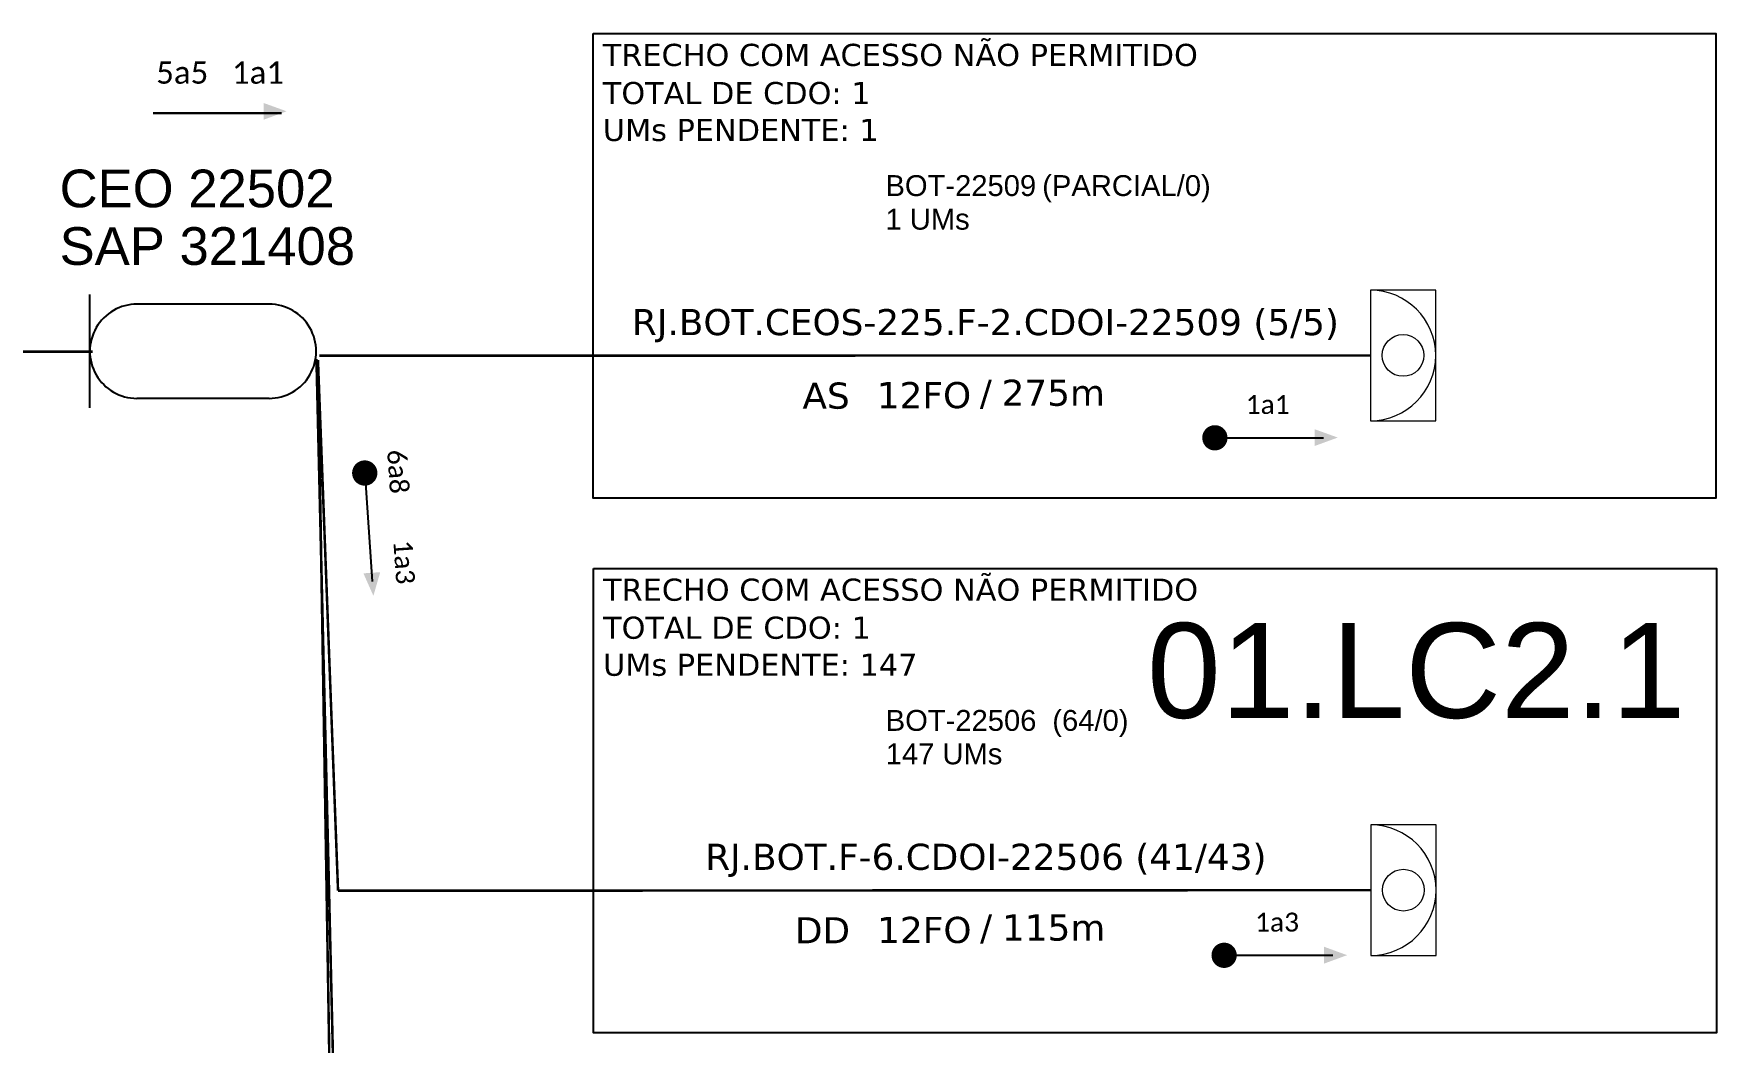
# Model space of a CAD drawing. Header units: metres. Extents: x -8.6 to 50.4, y -1.3 to 40.4.
# Drawn here: x 1.0858 to 1.2191, y -0.729 to -0.6491 of the extents above; entities that cross this region are included whole.
import ezdxf
from ezdxf.enums import TextEntityAlignment as Align

# ---------------------------------------------------------------- set-up
doc = ezdxf.new("R2010")
doc.units = ezdxf.units.M
for name, color, linetype, lineweight in [("20.0-LEGENDA DOS CDO'S", 1, 'Continuous', 0), ('20.1-CDO_INTERIOR', 1, 'Continuous', 0), ('40.1-ETIQUETAS', 1, 'Continuous', 20)]:
    doc.layers.add(name, color=color, linetype=linetype, lineweight=lineweight)
for name, color, linetype in [('CAP a instalar', 1, 'Continuous'), ('SETA', 7, 'Continuous'), ('surveys', 252, 'Continuous'), ('surveys legendas', 7, 'Continuous'), ('texto', 255, 'Continuous'), ('Txtruas', 150, 'Continuous')]:
    doc.layers.add(name, color=color, linetype=linetype)
doc.styles.add('ARIAL', font='arial.ttf')
doc.styles.add('siredit', font='verdana.ttf')
doc.styles.get("Standard").update_dxf_attribs({"font": 'arial.ttf'})
doc.linetypes.add('FENCELINE1', pattern='A,0.25,-0.1,[133,ltypeshp.shx,S=0.1,R=0,X=-0.1,Y=0],-0.1,1', length=1.45)

# ---------------------------------------------------------------- blocks, each defined once
blk = doc.blocks.new('A$C0CDF1BB7')
at = {"layer": 'Txtruas', "color": 1}
blk.add_line((9.779, 5.66), (2.576, 5.66), dxfattribs=at)
for points in [[(0, 0), (0.009, 6.192)], [(9.772, 0.525), (2.569, 0.525)]]:
    blk.add_lwpolyline(points, dxfattribs=at)
for centre, start, end in [((2.572, 3.093), 89.92108, 269.92248), ((9.775, 3.093), 269.92108, 89.92248)]:
    blk.add_arc(centre, 2.568, start, end, dxfattribs=at)
blk = doc.blocks.new('ETIQUETA_RS5F')
at = {"layer": '40.1-ETIQUETAS', "color": 0, "style": 'siredit'}
blk.add_text('/', height=1.5, dxfattribs=at).set_placement((1.549, -1.954), align=Align.MIDDLE_RIGHT)
for tag, p in [('ETIQUETA_R_PRIMARIA', (1.183, 4.104)), ('ETIQUETA_R_SECUNDARIA', (1.183, 2.104)), ('F_ATIVAS/F_MORTAS', (1.112, -4.245))]:
    blk.add_attdef(tag, text='', height=1.5, dxfattribs=at).set_placement(p, align=Align.MIDDLE_CENTER)
for tag, p in [('TIPO_CABO', (-6.616, -2.115)), ('CAP_CABO', (0.367, -2.093))]:
    blk.add_attdef(tag, text='', height=1.5, dxfattribs=at).set_placement(p, align=Align.MIDDLE_RIGHT)
blk.add_attdef('METROS', text='', height=1.5, dxfattribs=at).set_placement((2.112, -1.954), align=Align.MIDDLE_LEFT)
for tag, p in [('FUSÃO_1', (0.818, -8.387)), ('FUSÃO_2', (0.818, -10.599)), ('FUSÃO_3', (0.818, -12.933)), ('FUSÃO_4', (0.818, -15.144)), ('FUSÃO_5', (0.818, -17.159))]:
    blk.add_attdef(tag, text='', height=1.5, dxfattribs=at).set_placement(p, align=Align.CENTER)
blk = doc.blocks.new('CDOI_INT')
at = {"layer": '20.1-CDO_INTERIOR', "color": 0, "lineweight": 18}
blk.add_lwpolyline([(4.25, -4.25), (4.25, 4.25), (0, 4.25), (0, -4.25)], close=True, dxfattribs=at)
blk.add_circle((2.12, 0), 1.36, dxfattribs=at)
blk.add_arc((0, 0), 4.25, 270, 90, dxfattribs=at)
at = {"layer": "20.0-LEGENDA DOS CDO'S", "color": 0, "style": 'ARIAL'}
for tag, p in [('CDO_N', (-0.08, 10.38)), ('SPLITER_1', (21.18, 10.38)), ('SPLITER_2', (21.19, 8.68)), ('SURVEY', (-0.08, 8.2)), ('SAP', (-0.08, 6.23)), ('1:XX', (5.94, -2.22)), ('UMS', (5.94, -4.24))]:
    blk.add_attdef(tag, p, '', height=1.36, dxfattribs=at)
blk.add_attdef('FIBRAS_UTILIZADAS', text='', height=1.36, dxfattribs=at).set_placement((15.34, 10.38), align=Align.CENTER)

msp = doc.modelspace()

# ---------------------------------------------------------------- linework, layer by layer
at = {"color": 3}
for points in [[(1.13016, -0.64914), (1.21907, -0.64914), (1.21907, -0.68592), (1.13016, -0.68592)], [(1.13016, -0.64914), (1.21907, -0.64914), (1.21907, -0.68592), (1.13016, -0.68592)], [(1.13016, -0.64914), (1.21907, -0.64914), (1.21907, -0.68592), (1.13016, -0.68592)], [(1.13016, -0.64914), (1.21907, -0.64914), (1.21907, -0.68592), (1.13016, -0.68592)], [(1.13019, -0.69148), (1.2191, -0.69148), (1.2191, -0.72825), (1.13019, -0.72825)], [(1.13019, -0.69148), (1.2191, -0.69148), (1.2191, -0.72825), (1.13019, -0.72825)], [(1.13019, -0.69148), (1.2191, -0.69148), (1.2191, -0.72825), (1.13019, -0.72825)], [(1.13019, -0.69148), (1.2191, -0.69148), (1.2191, -0.72825), (1.13019, -0.72825)]]:
    msp.add_lwpolyline(points, close=True, dxfattribs=at)
at = {"const_width": 0.001}
for points in [[(1.17889, -0.68114, 1), (1.17989, -0.68114, 1)], [(1.17889, -0.68114, 1), (1.17989, -0.68114, 1)], [(1.17889, -0.68114, 1), (1.17989, -0.68114, 1)], [(1.17889, -0.68114, 1), (1.17989, -0.68114, 1)], [(1.11203, -0.68343, 1), (1.1121, -0.68443, 1)], [(1.11203, -0.68343, 1), (1.1121, -0.68443, 1)], [(1.11203, -0.68343, 1), (1.1121, -0.68443, 1)], [(1.11203, -0.68343, 1), (1.1121, -0.68443, 1)], [(1.17962, -0.72211, 1), (1.18062, -0.72211, 1)], [(1.17962, -0.72211, 1), (1.18062, -0.72211, 1)], [(1.17962, -0.72211, 1), (1.18062, -0.72211, 1)], [(1.17962, -0.72211, 1), (1.18062, -0.72211, 1)]]:
    msp.add_lwpolyline(points, format="xyb", close=True, dxfattribs=at)
at = {"layer": 'CAP a instalar', "color": 1, "ltscale": 5, "const_width": 0.0002}
for points in [[(1.03071, -0.67432), (1.09053, -0.67432)], [(1.03071, -0.67432), (1.09053, -0.67432)], [(1.03071, -0.67432), (1.09053, -0.67432)], [(1.03071, -0.67432), (1.09053, -0.67432)], [(1.10836, -0.67498), (1.10995, -0.717)], [(1.10836, -0.67498), (1.10995, -0.717)], [(1.10836, -0.67498), (1.10995, -0.717)], [(1.10836, -0.67498), (1.10995, -0.717)], [(1.10995, -0.717), (1.19174, -0.71695)], [(1.10995, -0.717), (1.19174, -0.71695)], [(1.10995, -0.717), (1.19174, -0.71695)], [(1.10995, -0.717), (1.19174, -0.71695)]]:
    msp.add_lwpolyline(points, dxfattribs=at)
at = {"layer": 'CAP a instalar', "color": 8, "ltscale": 5, "const_width": 0.0002}
for points in [[(1.10824, -0.67491), (1.11019, -0.75724)], [(1.10824, -0.67491), (1.11019, -0.75724)], [(1.10824, -0.67491), (1.11019, -0.75724)], [(1.10824, -0.67491), (1.11019, -0.75724)], [(1.10836, -0.67498), (1.11032, -0.7955)], [(1.10836, -0.67498), (1.11032, -0.7955)], [(1.10836, -0.67498), (1.11032, -0.7955)], [(1.10836, -0.67498), (1.11032, -0.7955)], [(1.10848, -0.67464), (1.19171, -0.67462)], [(1.10848, -0.67464), (1.19171, -0.67462)], [(1.10848, -0.67464), (1.19171, -0.67462)], [(1.10848, -0.67464), (1.19171, -0.67462)]]:
    msp.add_lwpolyline(points, dxfattribs=at)
at = {"layer": 'SETA'}
for points in [[(1.09531, -0.65543), (1.10547, -0.65543)], [(1.10547, -0.65543), (1.09531, -0.65543)], [(1.09531, -0.65543), (1.10547, -0.65543)], [(1.10547, -0.65543), (1.09531, -0.65543)], [(1.09531, -0.65543), (1.10547, -0.65543)], [(1.10547, -0.65543), (1.09531, -0.65543)], [(1.09531, -0.65543), (1.10547, -0.65543)], [(1.10547, -0.65543), (1.09531, -0.65543)], [(1.17939, -0.68114), (1.18798, -0.68114)], [(1.17939, -0.68114), (1.18798, -0.68114)], [(1.17939, -0.68114), (1.18798, -0.68114)], [(1.17939, -0.68114), (1.18798, -0.68114)], [(1.11207, -0.68393), (1.11266, -0.69251)], [(1.11207, -0.68393), (1.11266, -0.69251)], [(1.11207, -0.68393), (1.11266, -0.69251)], [(1.11207, -0.68393), (1.11266, -0.69251)], [(1.18012, -0.72211), (1.18872, -0.72211)], [(1.18012, -0.72211), (1.18872, -0.72211)], [(1.18012, -0.72211), (1.18872, -0.72211)], [(1.18012, -0.72211), (1.18872, -0.72211)]]:
    msp.add_lwpolyline(points, dxfattribs=at)
for points in [[(1.10405, -0.65463), (1.10588, -0.65529), (1.10405, -0.65596)], [(1.10405, -0.65463), (1.10588, -0.65529), (1.10405, -0.65596)], [(1.10405, -0.65463), (1.10588, -0.65529), (1.10405, -0.65596)], [(1.10405, -0.65463), (1.10588, -0.65529), (1.10405, -0.65596)], [(1.18729, -0.68046), (1.18912, -0.68112), (1.18729, -0.68179)], [(1.18729, -0.68046), (1.18912, -0.68112), (1.18729, -0.68179)], [(1.18729, -0.68046), (1.18912, -0.68112), (1.18729, -0.68179)], [(1.18729, -0.68046), (1.18912, -0.68112), (1.18729, -0.68179)], [(1.11329, -0.69178), (1.11275, -0.69365), (1.11196, -0.69187)], [(1.11329, -0.69178), (1.11275, -0.69365), (1.11196, -0.69187)], [(1.11329, -0.69178), (1.11275, -0.69365), (1.11196, -0.69187)], [(1.11329, -0.69178), (1.11275, -0.69365), (1.11196, -0.69187)], [(1.18803, -0.72143), (1.18986, -0.7221), (1.18803, -0.72277)], [(1.18803, -0.72143), (1.18986, -0.7221), (1.18803, -0.72277)], [(1.18803, -0.72143), (1.18986, -0.7221), (1.18803, -0.72277)], [(1.18803, -0.72143), (1.18986, -0.7221), (1.18803, -0.72277)]]:
    msp.add_solid(points, dxfattribs=at)

# ---------------------------------------------------------------- block references
at = {"layer": 'CAP a instalar', "color": 8, "linetype": 'FENCELINE1', "ltscale": 7}
ref = msp.add_blockref('CDOI_INT', (1.19171, -0.67462), dxfattribs=dict(at, xscale=0.00121541625498503, yscale=0.00121541625498503, zscale=0.00121541625498503))
ref.add_attrib('CDO_N', 'BOT-22509', (1.1533, -0.662), dxfattribs={"layer": "20.0-LEGENDA DOS CDO'S", "color": 0, "height": 0.001653, "style": 'ARIAL'})
ref.add_attrib('FIBRAS_UTILIZADAS', '         (PARCIAL/0)', dxfattribs={"layer": "20.0-LEGENDA DOS CDO'S", "color": 0, "height": 0.0016533, "style": 'ARIAL'}).set_placement((1.1695, -0.662), align=Align.CENTER)
ref.add_attrib('SURVEY', '1 UMs', (1.1533, -0.66466), dxfattribs={"layer": "20.0-LEGENDA DOS CDO'S", "color": 0, "height": 0.001653, "style": 'ARIAL'})
ref = msp.add_blockref('CDOI_INT', (1.19171, -0.67462), dxfattribs=dict(at, xscale=0.00121541625498503, yscale=0.00121541625498503, zscale=0.00121541625498503))
ref.add_attrib('CDO_N', 'BOT-22509', (1.1533, -0.662), dxfattribs={"layer": "20.0-LEGENDA DOS CDO'S", "color": 0, "height": 0.001653, "style": 'ARIAL'})
ref.add_attrib('FIBRAS_UTILIZADAS', '         (PARCIAL/0)', dxfattribs={"layer": "20.0-LEGENDA DOS CDO'S", "color": 0, "height": 0.0016533, "style": 'ARIAL'}).set_placement((1.1695, -0.662), align=Align.CENTER)
ref.add_attrib('SURVEY', '1 UMs', (1.1533, -0.66466), dxfattribs={"layer": "20.0-LEGENDA DOS CDO'S", "color": 0, "height": 0.001653, "style": 'ARIAL'})
ref = msp.add_blockref('CDOI_INT', (1.19171, -0.67462), dxfattribs=dict(at, xscale=0.00121541625498503, yscale=0.00121541625498503, zscale=0.00121541625498503))
ref.add_attrib('CDO_N', 'BOT-22509', (1.1533, -0.662), dxfattribs={"layer": "20.0-LEGENDA DOS CDO'S", "color": 0, "height": 0.001653, "style": 'ARIAL'})
ref.add_attrib('FIBRAS_UTILIZADAS', '         (PARCIAL/0)', dxfattribs={"layer": "20.0-LEGENDA DOS CDO'S", "color": 0, "height": 0.0016533, "style": 'ARIAL'}).set_placement((1.1695, -0.662), align=Align.CENTER)
ref.add_attrib('SURVEY', '1 UMs', (1.1533, -0.66466), dxfattribs={"layer": "20.0-LEGENDA DOS CDO'S", "color": 0, "height": 0.001653, "style": 'ARIAL'})
ref = msp.add_blockref('CDOI_INT', (1.19171, -0.67462), dxfattribs=dict(at, xscale=0.00121541625498503, yscale=0.00121541625498503, zscale=0.00121541625498503))
ref.add_attrib('CDO_N', 'BOT-22509', (1.1533, -0.662), dxfattribs={"layer": "20.0-LEGENDA DOS CDO'S", "color": 0, "height": 0.001653, "style": 'ARIAL'})
ref.add_attrib('FIBRAS_UTILIZADAS', '         (PARCIAL/0)', dxfattribs={"layer": "20.0-LEGENDA DOS CDO'S", "color": 0, "height": 0.0016533, "style": 'ARIAL'}).set_placement((1.1695, -0.662), align=Align.CENTER)
ref.add_attrib('SURVEY', '1 UMs', (1.1533, -0.66466), dxfattribs={"layer": "20.0-LEGENDA DOS CDO'S", "color": 0, "height": 0.001653, "style": 'ARIAL'})
ref = msp.add_blockref('ETIQUETA_RS5F', (1.15959, -0.67488), dxfattribs=dict(at, xscale=0.001378472709545349, yscale=0.001378472709545349, zscale=0.001378472709545349))
ref.add_attrib('ETIQUETA_R_SECUNDARIA', 'RJ.BOT.CEOS-225.F-2.CDOI-22509 (5/5)', dxfattribs={"layer": '40.1-ETIQUETAS', "color": 0, "height": 0.0020677, "style": 'siredit'}).set_placement((1.16122, -0.67198), align=Align.MIDDLE_CENTER)
ref.add_attrib('TIPO_CABO', 'AS', dxfattribs={"layer": '40.1-ETIQUETAS', "color": 0, "height": 0.002068, "style": 'siredit'}).set_placement((1.15047, -0.6778), align=Align.MIDDLE_RIGHT)
ref.add_attrib('CAP_CABO', '12FO', dxfattribs={"layer": '40.1-ETIQUETAS', "color": 0, "height": 0.002068, "style": 'siredit'}).set_placement((1.16009, -0.67776), align=Align.MIDDLE_RIGHT)
ref.add_attrib('METROS', '275m', dxfattribs={"layer": '40.1-ETIQUETAS', "color": 0, "height": 0.002068, "style": 'siredit'}).set_placement((1.1625, -0.67757), align=Align.MIDDLE_LEFT)
ref = msp.add_blockref('ETIQUETA_RS5F', (1.15959, -0.67488), dxfattribs=dict(at, xscale=0.001378472709545349, yscale=0.001378472709545349, zscale=0.001378472709545349))
ref.add_attrib('ETIQUETA_R_SECUNDARIA', 'RJ.BOT.CEOS-225.F-2.CDOI-22509 (5/5)', dxfattribs={"layer": '40.1-ETIQUETAS', "color": 0, "height": 0.0020677, "style": 'siredit'}).set_placement((1.16122, -0.67198), align=Align.MIDDLE_CENTER)
ref.add_attrib('TIPO_CABO', 'AS', dxfattribs={"layer": '40.1-ETIQUETAS', "color": 0, "height": 0.002068, "style": 'siredit'}).set_placement((1.15047, -0.6778), align=Align.MIDDLE_RIGHT)
ref.add_attrib('CAP_CABO', '12FO', dxfattribs={"layer": '40.1-ETIQUETAS', "color": 0, "height": 0.002068, "style": 'siredit'}).set_placement((1.16009, -0.67776), align=Align.MIDDLE_RIGHT)
ref.add_attrib('METROS', '275m', dxfattribs={"layer": '40.1-ETIQUETAS', "color": 0, "height": 0.002068, "style": 'siredit'}).set_placement((1.1625, -0.67757), align=Align.MIDDLE_LEFT)
ref = msp.add_blockref('ETIQUETA_RS5F', (1.15959, -0.67488), dxfattribs=dict(at, xscale=0.001378472709545349, yscale=0.001378472709545349, zscale=0.001378472709545349))
ref.add_attrib('ETIQUETA_R_SECUNDARIA', 'RJ.BOT.CEOS-225.F-2.CDOI-22509 (5/5)', dxfattribs={"layer": '40.1-ETIQUETAS', "color": 0, "height": 0.0020677, "style": 'siredit'}).set_placement((1.16122, -0.67198), align=Align.MIDDLE_CENTER)
ref.add_attrib('TIPO_CABO', 'AS', dxfattribs={"layer": '40.1-ETIQUETAS', "color": 0, "height": 0.002068, "style": 'siredit'}).set_placement((1.15047, -0.6778), align=Align.MIDDLE_RIGHT)
ref.add_attrib('CAP_CABO', '12FO', dxfattribs={"layer": '40.1-ETIQUETAS', "color": 0, "height": 0.002068, "style": 'siredit'}).set_placement((1.16009, -0.67776), align=Align.MIDDLE_RIGHT)
ref.add_attrib('METROS', '275m', dxfattribs={"layer": '40.1-ETIQUETAS', "color": 0, "height": 0.002068, "style": 'siredit'}).set_placement((1.1625, -0.67757), align=Align.MIDDLE_LEFT)
ref = msp.add_blockref('ETIQUETA_RS5F', (1.15959, -0.67488), dxfattribs=dict(at, xscale=0.001378472709545349, yscale=0.001378472709545349, zscale=0.001378472709545349))
ref.add_attrib('ETIQUETA_R_SECUNDARIA', 'RJ.BOT.CEOS-225.F-2.CDOI-22509 (5/5)', dxfattribs={"layer": '40.1-ETIQUETAS', "color": 0, "height": 0.0020677, "style": 'siredit'}).set_placement((1.16122, -0.67198), align=Align.MIDDLE_CENTER)
ref.add_attrib('TIPO_CABO', 'AS', dxfattribs={"layer": '40.1-ETIQUETAS', "color": 0, "height": 0.002068, "style": 'siredit'}).set_placement((1.15047, -0.6778), align=Align.MIDDLE_RIGHT)
ref.add_attrib('CAP_CABO', '12FO', dxfattribs={"layer": '40.1-ETIQUETAS', "color": 0, "height": 0.002068, "style": 'siredit'}).set_placement((1.16009, -0.67776), align=Align.MIDDLE_RIGHT)
ref.add_attrib('METROS', '275m', dxfattribs={"layer": '40.1-ETIQUETAS', "color": 0, "height": 0.002068, "style": 'siredit'}).set_placement((1.1625, -0.67757), align=Align.MIDDLE_LEFT)
at = {"layer": 'CAP a instalar', "linetype": 'FENCELINE1', "ltscale": 7}
ref = msp.add_blockref('CDOI_INT', (1.19174, -0.71695), dxfattribs=dict(at, xscale=0.00121541625498503, yscale=0.00121541625498503, zscale=0.00121541625498503))
ref.add_attrib('CDO_N', 'BOT-22506', (1.15332, -0.70434), dxfattribs={"layer": "20.0-LEGENDA DOS CDO'S", "color": 0, "height": 0.001653, "style": 'ARIAL'})
ref.add_attrib('FIBRAS_UTILIZADAS', '(64/0)', dxfattribs={"layer": "20.0-LEGENDA DOS CDO'S", "color": 0, "height": 0.001653, "style": 'ARIAL'}).set_placement((1.16953, -0.70434), align=Align.CENTER)
ref.add_attrib('SURVEY', '147 UMs', (1.15332, -0.70699), dxfattribs={"layer": "20.0-LEGENDA DOS CDO'S", "color": 0, "height": 0.001653, "style": 'ARIAL'})
ref = msp.add_blockref('CDOI_INT', (1.19174, -0.71695), dxfattribs=dict(at, xscale=0.00121541625498503, yscale=0.00121541625498503, zscale=0.00121541625498503))
ref.add_attrib('CDO_N', 'BOT-22506', (1.15332, -0.70434), dxfattribs={"layer": "20.0-LEGENDA DOS CDO'S", "color": 0, "height": 0.001653, "style": 'ARIAL'})
ref.add_attrib('FIBRAS_UTILIZADAS', '(64/0)', dxfattribs={"layer": "20.0-LEGENDA DOS CDO'S", "color": 0, "height": 0.001653, "style": 'ARIAL'}).set_placement((1.16953, -0.70434), align=Align.CENTER)
ref.add_attrib('SURVEY', '147 UMs', (1.15332, -0.70699), dxfattribs={"layer": "20.0-LEGENDA DOS CDO'S", "color": 0, "height": 0.001653, "style": 'ARIAL'})
ref = msp.add_blockref('CDOI_INT', (1.19174, -0.71695), dxfattribs=dict(at, xscale=0.00121541625498503, yscale=0.00121541625498503, zscale=0.00121541625498503))
ref.add_attrib('CDO_N', 'BOT-22506', (1.15332, -0.70434), dxfattribs={"layer": "20.0-LEGENDA DOS CDO'S", "color": 0, "height": 0.001653, "style": 'ARIAL'})
ref.add_attrib('FIBRAS_UTILIZADAS', '(64/0)', dxfattribs={"layer": "20.0-LEGENDA DOS CDO'S", "color": 0, "height": 0.001653, "style": 'ARIAL'}).set_placement((1.16953, -0.70434), align=Align.CENTER)
ref.add_attrib('SURVEY', '147 UMs', (1.15332, -0.70699), dxfattribs={"layer": "20.0-LEGENDA DOS CDO'S", "color": 0, "height": 0.001653, "style": 'ARIAL'})
ref = msp.add_blockref('CDOI_INT', (1.19174, -0.71695), dxfattribs=dict(at, xscale=0.00121541625498503, yscale=0.00121541625498503, zscale=0.00121541625498503))
ref.add_attrib('CDO_N', 'BOT-22506', (1.15332, -0.70434), dxfattribs={"layer": "20.0-LEGENDA DOS CDO'S", "color": 0, "height": 0.001653, "style": 'ARIAL'})
ref.add_attrib('FIBRAS_UTILIZADAS', '(64/0)', dxfattribs={"layer": "20.0-LEGENDA DOS CDO'S", "color": 0, "height": 0.001653, "style": 'ARIAL'}).set_placement((1.16953, -0.70434), align=Align.CENTER)
ref.add_attrib('SURVEY', '147 UMs', (1.15332, -0.70699), dxfattribs={"layer": "20.0-LEGENDA DOS CDO'S", "color": 0, "height": 0.001653, "style": 'ARIAL'})
ref = msp.add_blockref('ETIQUETA_RS5F', (1.15961, -0.71721), dxfattribs=dict(at, xscale=0.001378472709545349, yscale=0.001378472709545349, zscale=0.001378472709545349))
ref.add_attrib('ETIQUETA_R_SECUNDARIA', 'RJ.BOT.F-6.CDOI-22506 (41/43)', dxfattribs={"layer": '40.1-ETIQUETAS', "color": 0, "height": 0.0020677, "style": 'siredit'}).set_placement((1.16125, -0.71431), align=Align.MIDDLE_CENTER)
ref.add_attrib('TIPO_CABO', 'DD', dxfattribs={"layer": '40.1-ETIQUETAS', "color": 0, "height": 0.002068, "style": 'siredit'}).set_placement((1.1505, -0.72013), align=Align.MIDDLE_RIGHT)
ref.add_attrib('CAP_CABO', '12FO', dxfattribs={"layer": '40.1-ETIQUETAS', "color": 0, "height": 0.002068, "style": 'siredit'}).set_placement((1.16012, -0.7201), align=Align.MIDDLE_RIGHT)
ref.add_attrib('METROS', '115m', dxfattribs={"layer": '40.1-ETIQUETAS', "color": 0, "height": 0.002068, "style": 'siredit'}).set_placement((1.16253, -0.71991), align=Align.MIDDLE_LEFT)
ref = msp.add_blockref('ETIQUETA_RS5F', (1.15961, -0.71721), dxfattribs=dict(at, xscale=0.001378472709545349, yscale=0.001378472709545349, zscale=0.001378472709545349))
ref.add_attrib('ETIQUETA_R_SECUNDARIA', 'RJ.BOT.F-6.CDOI-22506 (41/43)', dxfattribs={"layer": '40.1-ETIQUETAS', "color": 0, "height": 0.0020677, "style": 'siredit'}).set_placement((1.16125, -0.71431), align=Align.MIDDLE_CENTER)
ref.add_attrib('TIPO_CABO', 'DD', dxfattribs={"layer": '40.1-ETIQUETAS', "color": 0, "height": 0.002068, "style": 'siredit'}).set_placement((1.1505, -0.72013), align=Align.MIDDLE_RIGHT)
ref.add_attrib('CAP_CABO', '12FO', dxfattribs={"layer": '40.1-ETIQUETAS', "color": 0, "height": 0.002068, "style": 'siredit'}).set_placement((1.16012, -0.7201), align=Align.MIDDLE_RIGHT)
ref.add_attrib('METROS', '115m', dxfattribs={"layer": '40.1-ETIQUETAS', "color": 0, "height": 0.002068, "style": 'siredit'}).set_placement((1.16253, -0.71991), align=Align.MIDDLE_LEFT)
ref = msp.add_blockref('ETIQUETA_RS5F', (1.15961, -0.71721), dxfattribs=dict(at, xscale=0.001378472709545349, yscale=0.001378472709545349, zscale=0.001378472709545349))
ref.add_attrib('ETIQUETA_R_SECUNDARIA', 'RJ.BOT.F-6.CDOI-22506 (41/43)', dxfattribs={"layer": '40.1-ETIQUETAS', "color": 0, "height": 0.0020677, "style": 'siredit'}).set_placement((1.16125, -0.71431), align=Align.MIDDLE_CENTER)
ref.add_attrib('TIPO_CABO', 'DD', dxfattribs={"layer": '40.1-ETIQUETAS', "color": 0, "height": 0.002068, "style": 'siredit'}).set_placement((1.1505, -0.72013), align=Align.MIDDLE_RIGHT)
ref.add_attrib('CAP_CABO', '12FO', dxfattribs={"layer": '40.1-ETIQUETAS', "color": 0, "height": 0.002068, "style": 'siredit'}).set_placement((1.16012, -0.7201), align=Align.MIDDLE_RIGHT)
ref.add_attrib('METROS', '115m', dxfattribs={"layer": '40.1-ETIQUETAS', "color": 0, "height": 0.002068, "style": 'siredit'}).set_placement((1.16253, -0.71991), align=Align.MIDDLE_LEFT)
ref = msp.add_blockref('ETIQUETA_RS5F', (1.15961, -0.71721), dxfattribs=dict(at, xscale=0.001378472709545349, yscale=0.001378472709545349, zscale=0.001378472709545349))
ref.add_attrib('ETIQUETA_R_SECUNDARIA', 'RJ.BOT.F-6.CDOI-22506 (41/43)', dxfattribs={"layer": '40.1-ETIQUETAS', "color": 0, "height": 0.0020677, "style": 'siredit'}).set_placement((1.16125, -0.71431), align=Align.MIDDLE_CENTER)
ref.add_attrib('TIPO_CABO', 'DD', dxfattribs={"layer": '40.1-ETIQUETAS', "color": 0, "height": 0.002068, "style": 'siredit'}).set_placement((1.1505, -0.72013), align=Align.MIDDLE_RIGHT)
ref.add_attrib('CAP_CABO', '12FO', dxfattribs={"layer": '40.1-ETIQUETAS', "color": 0, "height": 0.002068, "style": 'siredit'}).set_placement((1.16012, -0.7201), align=Align.MIDDLE_RIGHT)
ref.add_attrib('METROS', '115m', dxfattribs={"layer": '40.1-ETIQUETAS', "color": 0, "height": 0.002068, "style": 'siredit'}).set_placement((1.16253, -0.71991), align=Align.MIDDLE_LEFT)
at = {"layer": 'surveys', "linetype": 'FENCELINE1', "ltscale": 500, "xscale": 0.001452576487902888, "yscale": 0.001452576487902888, "zscale": 0.001452576487902843}
msp.add_blockref('A$C0CDF1BB7', (1.09029, -0.67878), dxfattribs=at)
msp.add_blockref('A$C0CDF1BB7', (1.09029, -0.67878), dxfattribs=at)
msp.add_blockref('A$C0CDF1BB7', (1.09029, -0.67878), dxfattribs=at)
msp.add_blockref('A$C0CDF1BB7', (1.09029, -0.67878), dxfattribs=at)

# ---------------------------------------------------------------- texts
at = {"color": 3, "style": 'siredit'}
for s, p in [('TRECHO COM ACESSO NÃO PERMITIDO', (1.13092, -0.6517)), ('TRECHO COM ACESSO NÃO PERMITIDO', (1.13092, -0.6517)), ('TRECHO COM ACESSO NÃO PERMITIDO', (1.13092, -0.6517)), ('TRECHO COM ACESSO NÃO PERMITIDO', (1.13092, -0.6517)), ('TOTAL DE CDO: 1', (1.13092, -0.65472)), ('TOTAL DE CDO: 1', (1.13092, -0.65472)), ('TOTAL DE CDO: 1', (1.13092, -0.65472)), ('TOTAL DE CDO: 1', (1.13092, -0.65472)), ('UMs PENDENTE: 1', (1.13092, -0.65764)), ('UMs PENDENTE: 1', (1.13092, -0.65764)), ('UMs PENDENTE: 1', (1.13092, -0.65764)), ('UMs PENDENTE: 1', (1.13092, -0.65764)), ('TRECHO COM ACESSO NÃO PERMITIDO', (1.13094, -0.69404)), ('TRECHO COM ACESSO NÃO PERMITIDO', (1.13094, -0.69404)), ('TRECHO COM ACESSO NÃO PERMITIDO', (1.13094, -0.69404)), ('TRECHO COM ACESSO NÃO PERMITIDO', (1.13094, -0.69404)), ('TOTAL DE CDO: 1', (1.13094, -0.69705)), ('TOTAL DE CDO: 1', (1.13094, -0.69705)), ('TOTAL DE CDO: 1', (1.13094, -0.69705)), ('TOTAL DE CDO: 1', (1.13094, -0.69705)), ('UMs PENDENTE: 147', (1.13094, -0.69998)), ('UMs PENDENTE: 147', (1.13094, -0.69998)), ('UMs PENDENTE: 147', (1.13094, -0.69998)), ('UMs PENDENTE: 147', (1.13094, -0.69998))]:
    msp.add_text(s, height=0.0017496, dxfattribs=at).set_placement(p)
at = {"char_height": 0.0015, "width": 0.0253588, "attachment_point": 5}
for s, insert in [('\\C7;\\fCalibri|b0|i0|c0|p34;  1a1', (1.18304, -0.67851)), ('\\C7;\\fCalibri|b0|i0|c0|p34;  1a1', (1.18304, -0.67851)), ('\\C7;\\fCalibri|b0|i0|c0|p34;  1a1', (1.18304, -0.67851)), ('\\C7;\\fCalibri|b0|i0|c0|p34;  1a1', (1.18304, -0.67851)), ('\\C7;\\fCalibri|b0|i0|c0|p34;  1a3', (1.18378, -0.71949)), ('\\C7;\\fCalibri|b0|i0|c0|p34;  1a3', (1.18378, -0.71949)), ('\\C7;\\fCalibri|b0|i0|c0|p34;  1a3', (1.18378, -0.71949)), ('\\C7;\\fCalibri|b0|i0|c0|p34;  1a3', (1.18378, -0.71949))]:
    msp.add_mtext(s, dxfattribs=dict(at, insert=insert))
at = {"insert": (1.11494, -0.6874), "char_height": 0.0015, "width": 0.0253588, "attachment_point": 5, "rotation": 273.948}
msp.add_mtext('\\C7;\\fCalibri|b0|i0|c0|p34;6a8       1a3', dxfattribs=at)
msp.add_mtext('\\C7;\\fCalibri|b0|i0|c0|p34;6a8       1a3', dxfattribs=at)
msp.add_mtext('\\C7;\\fCalibri|b0|i0|c0|p34;6a8       1a3', dxfattribs=at)
msp.add_mtext('\\C7;\\fCalibri|b0|i0|c0|p34;6a8       1a3', dxfattribs=at)
at = {"layer": 'surveys legendas', "color": 0}
for s, p in [('CEO 22502', (1.0879, -0.66289)), ('CEO 22502', (1.0879, -0.66289)), ('CEO 22502', (1.0879, -0.66289)), ('CEO 22502', (1.0879, -0.66289)), ('SAP 321408', (1.0879, -0.66745)), ('SAP 321408', (1.0879, -0.66745)), ('SAP 321408', (1.0879, -0.66745)), ('SAP 321408', (1.0879, -0.66745))]:
    msp.add_text(s, height=0.002983, dxfattribs=at).set_placement(p)
at = {"layer": 'texto', "insert": (1.10061, -0.65223), "char_height": 0.0017727, "width": 0.0299695, "attachment_point": 5}
msp.add_mtext('\\C7;\\fCalibri|b0|i0|c0|p34;5a5   1a1', dxfattribs=at)
msp.add_mtext('\\C7;\\fCalibri|b0|i0|c0|p34;5a5   1a1', dxfattribs=at)
msp.add_mtext('\\C7;\\fCalibri|b0|i0|c0|p34;5a5   1a1', dxfattribs=at)
msp.add_mtext('\\C7;\\fCalibri|b0|i0|c0|p34;5a5   1a1', dxfattribs=at)
at = {"layer": 'texto', "color": 3, "insert": (1.19533, -0.69961), "char_height": 0.007521, "width": 0.0448124, "attachment_point": 5}
msp.add_mtext('01.LC2.1', dxfattribs=at)
msp.add_mtext('01.LC2.1', dxfattribs=at)
msp.add_mtext('01.LC2.1', dxfattribs=at)
msp.add_mtext('01.LC2.1', dxfattribs=at)

doc.saveas('drawing.dxf')
